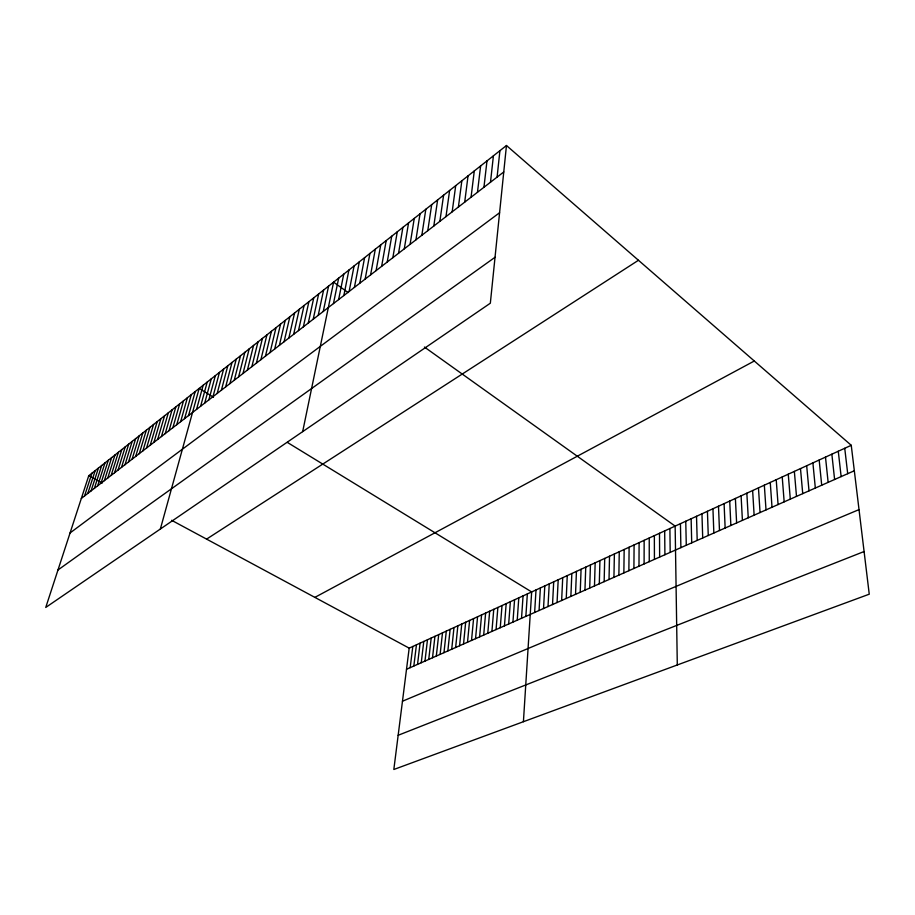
<?xml version="1.0" encoding="UTF-8"?>
<svg xmlns="http://www.w3.org/2000/svg" width="915" height="915" viewBox="0 0 915 915"><rect width="100%" height="100%" fill="white"/><g stroke="black" fill="none" stroke-linecap="round" stroke-linejoin="round"><path stroke-width="1.37" d="M644.103 563.949L644.149 540.319M638.99 566.213L639.105 542.641M633.912 568.467L634.095 544.94M628.868 570.708L629.12 547.216M623.858 572.927L624.167 549.492M618.883 575.135L619.261 551.745M613.942 577.319L614.377 553.987M609.024 579.504L609.527 556.206M604.152 581.666L604.712 558.425M599.302 583.816L599.92 560.621M594.487 585.943L595.162 562.805M589.706 588.071L590.438 564.967M584.948 590.175L585.749 567.128M580.224 592.268L581.082 569.267M575.535 594.35L576.439 571.395M570.869 596.42L571.841 573.511M566.248 598.467L567.254 575.604M561.638 600.514L562.714 577.697M557.063 602.539L558.196 579.767M552.523 604.552L553.701 581.826M548.005 606.554L549.24 583.873M543.521 608.544L544.802 585.909M539.061 610.522L540.388 587.933M534.635 612.478L536.007 589.946M523.414 721.706L531.661 591.936L287.344 442.403M525.862 616.367L527.349 593.927M521.527 618.288L523.06 595.894M517.227 620.198L518.794 597.85M512.938 622.097L514.562 599.783M508.683 623.984L510.353 601.715M504.451 625.86L506.167 603.637M500.253 627.724L502.003 605.547M496.067 629.577L497.874 607.446M491.915 631.419L493.757 609.333M487.787 633.249L489.674 611.209M483.692 635.067L485.613 613.073M479.609 636.874L481.576 614.926M475.548 638.67L477.561 616.767M471.522 640.454L473.581 618.597M467.519 642.239L469.612 620.416M463.539 644L465.666 622.223M459.582 645.761L461.755 624.019M506.464 145.508L490.337 303.208L45.75 607.446L88.755 475.709L506.464 145.508L851.247 445.296L869.25 594.19L393.827 769.492L409.188 648.14L851.247 445.296M455.647 647.5L457.855 625.803M451.724 649.238L453.977 627.587M497.097 177.11L499.91 150.689M447.835 650.954L450.134 629.348M443.969 652.669L446.303 631.11M440.126 654.374L442.494 632.86M436.306 656.066L438.708 634.598M490.486 182.222L493.414 155.825M483.944 187.278L486.986 160.903M432.509 657.759L434.945 636.325M428.735 659.429L431.205 638.041M424.972 661.099L427.477 639.745M421.243 662.746L423.782 641.438M477.47 192.276L480.615 165.947M417.526 664.393L420.099 643.131M471.053 197.24L474.302 170.933M413.832 666.029L416.451 644.812M410.172 667.664L412.814 646.482M464.694 202.146L468.045 175.886M458.404 207.019L461.846 180.781M452.17 211.834L455.704 185.631M445.982 216.615L449.62 190.446M439.863 221.339L443.592 195.204M433.801 226.028L437.622 199.928M427.785 230.672L431.697 204.605M421.838 235.281L425.83 209.249M415.936 239.833L420.019 213.847M410.092 244.362L414.255 218.399M404.293 248.834L408.548 222.917M398.551 253.272L402.886 227.389M392.855 257.675L397.27 231.827M387.217 262.033L391.712 236.219M381.635 266.345L386.199 240.588M376.088 270.634L380.731 244.9M370.598 274.877L375.31 249.189M365.154 279.086L369.935 253.432M359.755 283.261L364.605 257.641M354.402 287.39L359.332 261.816M349.107 291.485L354.094 265.956M343.846 295.556L348.901 270.062M338.63 299.582L343.754 274.134M333.46 303.574L338.653 278.171M302.671 431.628L333.586 282.175L348.135 292.56M323.258 311.466L328.565 286.143M318.214 315.355L323.59 290.078M313.216 319.221L318.649 293.978M308.263 323.052L313.754 297.844M303.357 326.849L308.893 301.687M298.473 330.612L304.077 305.496M293.646 334.352L299.297 309.27M288.854 338.058L294.561 313.022M284.096 341.73L289.861 316.739M279.384 345.378L285.194 320.422M274.706 348.992L280.562 324.082M270.062 352.572L275.975 327.707M265.464 356.129L271.423 331.31M260.901 359.664L266.906 334.879M256.372 363.163L262.422 338.424M251.877 366.629L257.973 341.947M247.416 370.083L253.558 345.424M243.001 373.492L249.177 348.89M238.609 376.889L244.843 352.321M234.251 380.251L240.531 355.729M229.94 383.591L236.253 359.115M225.65 386.896L231.998 362.466M221.396 390.19L227.789 365.806M217.175 393.45L223.603 369.111M212.989 396.687L219.463 372.382M208.837 399.901L215.345 375.642M204.708 403.08L211.251 378.879M200.614 406.249L207.202 382.081M196.553 409.382L203.164 385.261M160.365 529.007L199.173 388.418L213.447 397.156M188.536 415.582L195.215 391.551M184.578 418.647L191.292 394.651M180.644 421.678L187.392 397.739M176.744 424.697L183.526 400.793M172.878 427.694L179.683 403.835M169.035 430.656L175.863 406.843M165.215 433.607L172.077 409.84M161.429 436.535L168.326 412.814M157.666 439.44L164.586 415.765M153.937 442.334L160.891 418.693M150.232 445.193L157.208 421.598M146.549 448.041L153.548 424.48M142.889 450.866L149.923 427.351M139.263 453.668L146.32 430.199M135.66 456.448L142.751 433.024M132.092 459.216L139.194 435.837M128.535 461.961L135.672 438.617M121.512 467.382L128.695 444.141M125.012 464.683L132.172 441.396M118.035 470.07L125.241 446.875M114.581 472.746L121.809 449.585M111.15 475.388L118.401 452.273M107.753 478.019L115.016 454.949M101.005 483.234L108.313 460.245M104.367 480.638L111.653 457.603M97.676 485.808L104.996 462.864M94.359 488.37L101.702 465.472M87.806 493.437L95.183 470.63M91.065 490.909L98.431 468.057M84.557 495.953L91.958 473.181M81.332 498.435L503.765 171.963M70.066 532.953L499.59 212.726M57.977 569.988L495.038 257.275M206.584 539.118L638.453 260.272M314.874 597.381L754.315 361.002M406.512 669.277L854.324 470.756M402.474 701.222L859.025 509.609M398.162 735.283L864.092 551.528M88.755 475.709L102.286 482.994M171.608 520.292L409.188 648.14M424.423 347.048L675.144 526.102L677.294 664.965M844.739 448.281L847.702 473.696M838.277 451.244L841.137 476.601M831.861 454.195L834.606 479.494M825.49 457.111L828.144 482.365M819.165 460.016L821.716 485.213M812.897 462.887L815.334 488.038M806.675 465.746L809.009 490.84M800.488 468.583L802.73 493.631M794.357 471.397L796.496 496.388M788.261 474.199L790.308 499.132M782.222 476.967L784.166 501.855M776.217 479.723L778.07 504.565M770.258 482.457L772.02 507.242M764.334 485.167L766.015 509.907M758.466 487.867L760.045 512.549M752.633 490.543L754.132 515.179M746.846 493.196L748.253 517.787M741.093 495.839L742.408 520.372M735.386 498.458L736.621 522.934M729.712 501.065L730.868 525.485M724.085 503.639L725.149 528.024M718.492 506.212L719.476 530.54M712.945 508.751L713.849 533.033M707.432 511.279L708.256 535.515M701.954 513.795L702.709 537.974M696.521 516.289L697.196 540.41M691.122 518.771L691.717 542.847M685.758 521.23L686.284 545.249M680.44 523.677L680.886 547.65M669.894 528.504L670.192 552.385M664.679 530.906L664.908 554.73M659.498 533.285L659.646 557.063M654.351 535.641L654.431 559.374M649.238 537.986L649.25 561.673"/></g></svg>
